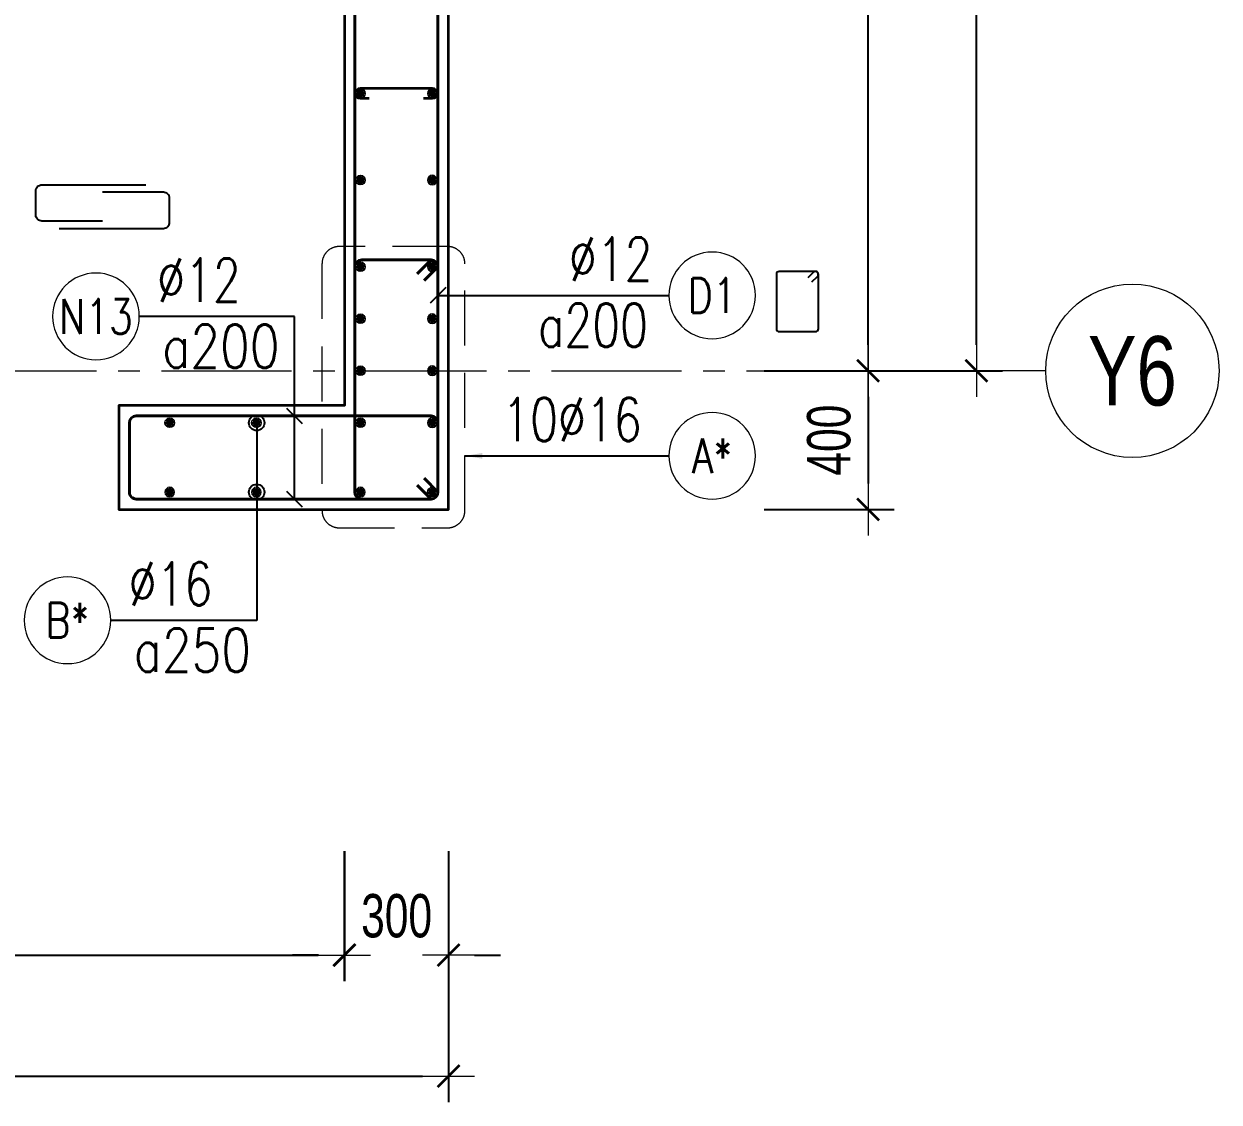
# Model space of a CAD drawing. Header units: millimetres. Extents: x 738475 to 1279438, y -34239 to 156422.
# Drawn here: x 1136762 to 1140209, y 95889 to 98999 of the extents above; entities that cross this region are included whole.
import ezdxf
from ezdxf.enums import TextEntityAlignment as Align

# ---------------------------------------------------------------- set-up
doc = ezdxf.new("R2010")
doc.units = ezdxf.units.MM
doc.header["$MEASUREMENT"] = 0
doc.linetypes.add('HIDDEN2', pattern=[4.7625, 3.175, -1.5875])
doc.linetypes.add('OF_Grid_1$0$CENTER2', pattern=[1.125, 0.75, -0.125, 0.125, -0.125])
doc.layers.get('0').update_dxf_attribs({"lineweight": 20})
doc.layers.get('Defpoints').update_dxf_attribs({"color": 151, "lineweight": 9})
for name, color, linetype, lineweight in [('KC-LEADER', 153, 'Continuous', 18), ('KC-THEP', 6, 'Continuous', 40), ('NDC_S_DIM', 1, 'Continuous', 15), ('NDC_S_HIDDEN', 8, 'HIDDEN2', 13), ('NDC_S_LEADER', 1, 'Continuous', 15), ('NDC_S_REBAR', 4, 'Continuous', 35), ('NDC_S_STIRRUP', 4, 'Continuous', 40), ('NDC_S_VN TEXT', 7, 'Continuous', 20), ('NDC_S_WALL', 6, 'Continuous', 35), ('OF_Grid_1$0$NDC_S_AXIS', 5, 'OF_Grid_1$0$CENTER2', 13), ('OF_Grid_1$0$NDC_S_SYMBOL', 1, 'Continuous', 15), ('OF_Grid_1$0$NDC_S_TEXT SYMBOL', 7, 'Continuous', 20)]:
    doc.layers.add(name, color=color, linetype=linetype, lineweight=lineweight)
doc.layers.add('Leader', color=6, linetype='Continuous')
doc.layers.add('Ligature', color=1, linetype='Continuous')
doc.styles.add('NDC_ARIAL', font='arial.ttf', dxfattribs={"width": 0.85})
doc.styles.add('NDC_DIM', font='', dxfattribs={"width": 0.75})
doc.styles.add('NDC_EN TXT', font='romans.shx', dxfattribs={"width": 0.8})
doc.styles.add('OF_Grid_1$0$NDC_ANNO', font='', dxfattribs={"width": 0.8})
doc.styles.get('NDC_DIM').set_extended_font_data('Dotum')
doc.styles.get('OF_Grid_1$0$NDC_ANNO').set_extended_font_data('Dotum')
doc.dimstyles.new('NDC_1-50', dxfattribs={"dimscale": 50, "dimtxt": 2.5, "dimasz": 1, "dimexe": 1.5, "dimexo": 0, "dimgap": 0.8, "dimtad": 1, "dimdec": 0, "dimdsep": 46, "dimtxsty": 'NDC_ARIAL', "dimblk": 'DIMMARK', "dimcen": 49999.938995, "dimdle": 1.5, "dimclrd": 1, "dimclre": 1, "dimclrt": 3, "dimadec": 0, "dimazin": 0, "dimtfac": 1, "dimtdec": 0, "dimtix": 1, "dimtmove": 2, "dimatfit": 3, "dimfxl": 1, "dimarcsym": 0})
doc.dimstyles.new('NDC_dim_30', dxfattribs={"dimscale": 30, "dimtxt": 2.5, "dimasz": 1.5, "dimexe": 1.5, "dimexo": 2.5, "dimgap": 1, "dimtad": 1, "dimdec": 0, "dimzin": 0, "dimdsep": 46, "dimtxsty": 'NDC_DIM', "dimblk": 'DIMMARK', "dimcen": 0.09, "dimdle": 1.2, "dimclrd": 1, "dimclre": 1, "dimclrt": 3, "dimadec": 0, "dimazin": 0, "dimtfac": 1, "dimtdec": 0, "dimtix": 1, "dimtofl": 0, "dimtmove": 0, "dimatfit": 3, "dimfxl": 6, "dimfxlon": 1, "dimtolj": 1, "dimtzin": 0, "dimarcsym": 0})
doc.dimstyles.new('NDC_dim_50', dxfattribs={"dimscale": 50, "dimtxt": 2.5, "dimasz": 1.5, "dimexe": 1.5, "dimexo": 2.5, "dimgap": 1, "dimtad": 1, "dimdec": 0, "dimzin": 0, "dimdsep": 46, "dimtxsty": 'NDC_DIM', "dimblk": 'DIMMARK', "dimcen": 0.09, "dimdle": 1.2, "dimclrd": 1, "dimclre": 1, "dimclrt": 3, "dimadec": 0, "dimazin": 0, "dimtfac": 1, "dimtdec": 0, "dimtix": 1, "dimtofl": 0, "dimtmove": 0, "dimatfit": 3, "dimfxl": 6, "dimfxlon": 1, "dimtolj": 1, "dimtzin": 0, "dimarcsym": 0})

# ---------------------------------------------------------------- blocks, each defined once
blk = doc.blocks.new('THEP')
at = {"layer": 'KC-LEADER', "color": 6}
blk.add_circle((0, 0), 14, dxfattribs=at)
at = {"layer": 'KC-THEP'}
for p, q in [((-14, 0), (14, 0)), ((9.9, 9.9), (-9.9, -9.9)), ((-9.9, 9.9), (9.9, -9.9)), ((0, 14), (0, -14))]:
    blk.add_line(p, q, dxfattribs=at)
blk = doc.blocks.new('DIMMARK')
at = {"layer": 'NDC_S_DIM', "color": 1}
blk.add_line((-1.5, 0), (1, 0), dxfattribs=at)
at = {"layer": 'NDC_S_DIM', "color": 2, "const_width": 0.1}
blk.add_lwpolyline([(-0.424, -0.424), (0.424, 0.424)], dxfattribs=at)
blk = doc.blocks.new('*U13')
blk.add_circle((-2.5, 0), 2.5)
at = {"layer": 'NDC_S_VN TEXT', "color": 3, "style": 'NDC_EN TXT', "width": 0.75}
blk.add_attdef('DK1', (0.5, 0.846), '', height=2.5, dxfattribs=at)
at = {"layer": 'NDC_S_VN TEXT', "color": 7, "style": 'NDC_EN TXT', "width": 0.8}
blk.add_attdef('SH2', text='', height=2, dxfattribs=at).set_placement((-2.5, 0), align=Align.MIDDLE)
blk = doc.blocks.new('*U10')
blk.add_circle((2.5, 0), 2.5)
at = {"layer": 'NDC_S_VN TEXT', "color": 3, "style": 'NDC_EN TXT'}
for tag, width, p in [('DK2', 0.75, (-0.85, 0.846)), ('KC2', 0.8, (-0.85, -2.973))]:
    blk.add_attdef(tag, text='', height=2.5, dxfattribs=dict(at, width=width)).set_placement(p, align=Align.RIGHT)
at = {"layer": 'NDC_S_VN TEXT', "color": 7, "style": 'NDC_EN TXT', "width": 0.8}
blk.add_attdef('SH3', text='', height=2, dxfattribs=at).set_placement((2.5, 0), align=Align.MIDDLE)
blk = doc.blocks.new('A$C72321851')
at = {"layer": 'Ligature'}
for points in [[(-60.9, -129.3), (-60.9, 170.9, -0.414214), (-43.3, 188.5), (25.8, 188.5, -0.414214), (43.4, 170.9), (43.4, -4.3)], [(-39.7, -4.3), (-39.7, -179.5, 0.414214), (-22.1, -197.1), (47, -197.1, 0.414214), (64.6, -179.5), (64.6, 120.7)]]:
    blk.add_lwpolyline(points, format="xyb", dxfattribs=at)
blk = doc.blocks.new('*U11')
blk.add_circle((-2.5, 0), 2.5)
at = {"layer": 'NDC_S_VN TEXT', "color": 3, "style": 'NDC_EN TXT', "width": 0.75}
for tag, p in [('DK1', (0.5, 0.846)), ('KC1', (0.5, -2.973))]:
    blk.add_attdef(tag, p, '', height=2.5, dxfattribs=at)
at = {"layer": 'NDC_S_VN TEXT', "color": 7, "style": 'NDC_EN TXT', "width": 0.8}
blk.add_attdef('SH2', text='', height=2, dxfattribs=at).set_placement((-2.5, 0), align=Align.MIDDLE)
blk = doc.blocks.new('*U17')
at = {"layer": 'OF_Grid_1$0$NDC_S_SYMBOL'}
blk.add_line((-5, 0), (-9, 0), dxfattribs=at)
blk.add_circle((0, 0), 5, dxfattribs=at)
at = {"layer": 'OF_Grid_1$0$NDC_S_TEXT SYMBOL', "color": 7, "style": 'OF_Grid_1$0$NDC_ANNO', "width": 0.8}
blk.add_attdef('GRID', text='', height=4, rotation=90, dxfattribs=at).set_placement((0, 0), align=Align.MIDDLE)
blk = doc.blocks.new('*D237')
at = {"layer": 'Defpoints', "color": 0, "transparency": 16777216}
for p in [(1137985.9, 109598.4), (1139196.7, 109598.4), (1137985.9, 97998.4)]:
    blk.add_point(p, dxfattribs=at)
at = {"layer": 'NDC_S_DIM', "color": 1, "lineweight": -2, "transparency": 16777216}
for p, q in [((1138896.7, 109598.4), (1139271.7, 109598.4)), ((1139196.7, 98073.4), (1139196.7, 109523.4)), ((1138896.7, 97998.4), (1139271.7, 97998.4))]:
    blk.add_line(p, q, dxfattribs=at)
at = {"layer": 'NDC_S_DIM', "color": 1, "lineweight": -2, "transparency": 16777216, "xscale": 75, "yscale": 75, "zscale": 75}
for p, rotation in [((1139196.7, 109598.4), 90), ((1139196.7, 97998.4), 270)]:
    blk.add_blockref('DIMMARK', p, dxfattribs=dict(at, rotation=rotation))
at = {"layer": 'NDC_S_DIM', "color": 3, "transparency": 16777216, "insert": (1139084.1, 103798.4), "char_height": 125, "attachment_point": 5, "rotation": 90, "style": 'NDC_DIM'}
blk.add_mtext('\\A1;11600', dxfattribs=at)
blk = doc.blocks.new('*D239')
at = {"layer": 'Defpoints', "color": 0, "ltscale": 200, "transparency": 16777216}
for p in [(1137986.1, 97998.4), (1137985.9, 97598.4), (1139196.7, 97598.4)]:
    blk.add_point(p, dxfattribs=at)
at = {"layer": 'NDC_S_DIM', "color": 1, "lineweight": -2, "ltscale": 200, "transparency": 16777216}
for p, q in [((1138896.7, 97998.4), (1139271.7, 97998.4)), ((1139196.7, 97923.4), (1139196.7, 97673.4)), ((1138896.7, 97598.4), (1139271.7, 97598.4))]:
    blk.add_line(p, q, dxfattribs=at)
at = {"layer": 'NDC_S_DIM', "color": 1, "lineweight": -2, "ltscale": 200, "transparency": 16777216, "xscale": 75, "yscale": 75, "zscale": 75}
for p, rotation in [((1139196.7, 97998.4), 90), ((1139196.7, 97598.4), 270)]:
    blk.add_blockref('DIMMARK', p, dxfattribs=dict(at, rotation=rotation))
at = {"layer": 'NDC_S_DIM', "color": 3, "ltscale": 200, "transparency": 16777216, "insert": (1139084.1, 97798.4), "char_height": 125, "attachment_point": 5, "rotation": 90, "style": 'NDC_DIM'}
blk.add_mtext('\\A1;400', dxfattribs=at)
blk = doc.blocks.new('*D240')
at = {"layer": 'Defpoints', "color": 0, "ltscale": 200, "transparency": 16777216}
for p in [(1137985.9, 109598.4), (1139509.3, 109598.4), (1137985.9, 97998.6)]:
    blk.add_point(p, dxfattribs=at)
at = {"layer": 'NDC_S_DIM', "color": 1, "lineweight": -2, "ltscale": 200, "transparency": 16777216}
for p, q in [((1139209.3, 109598.4), (1139584.3, 109598.4)), ((1139509.3, 98073.6), (1139509.3, 109523.4)), ((1139209.3, 97998.6), (1139584.3, 97998.6))]:
    blk.add_line(p, q, dxfattribs=at)
at = {"layer": 'NDC_S_DIM', "color": 1, "lineweight": -2, "ltscale": 200, "transparency": 16777216, "xscale": 75, "yscale": 75, "zscale": 75}
for p, rotation in [((1139509.3, 109598.4), 90), ((1139509.3, 97998.6), 270)]:
    blk.add_blockref('DIMMARK', p, dxfattribs=dict(at, rotation=rotation))
at = {"layer": 'NDC_S_DIM', "color": 3, "ltscale": 200, "transparency": 16777216, "insert": (1139396.7, 103798.5), "char_height": 125, "attachment_point": 5, "rotation": 90, "style": 'NDC_DIM'}
blk.add_mtext('\\A1;11600', dxfattribs=at)
blk = doc.blocks.new('*D211')
at = {"layer": 'Defpoints', "color": 0, "ltscale": 200, "transparency": 16777216}
for p in [(1135286.1, 98098.4), (1137685.9, 97898.4), (1137685.9, 96313.1)]:
    blk.add_point(p, dxfattribs=at)
at = {"layer": 'NDC_S_DIM', "color": 1, "lineweight": -2, "ltscale": 200, "transparency": 16777216}
for p, q in [((1135286.1, 96613.1), (1135286.1, 96238.1)), ((1137685.9, 96613.1), (1137685.9, 96238.1)), ((1135361.1, 96313.1), (1137610.9, 96313.1))]:
    blk.add_line(p, q, dxfattribs=at)
at = {"layer": 'NDC_S_DIM', "color": 1, "lineweight": -2, "ltscale": 200, "transparency": 16777216, "xscale": 75, "yscale": 75, "zscale": 75, "rotation": 180}
blk.add_blockref('DIMMARK', (1135286.1, 96313.1), dxfattribs=at)
at = {"layer": 'NDC_S_DIM', "color": 1, "lineweight": -2, "ltscale": 200, "transparency": 16777216, "xscale": 75, "yscale": 75, "zscale": 75}
blk.add_blockref('DIMMARK', (1137685.9, 96313.1), dxfattribs=at)
at = {"layer": 'NDC_S_DIM', "color": 3, "ltscale": 200, "transparency": 16777216, "insert": (1136486, 96425.7), "char_height": 125, "attachment_point": 5, "style": 'NDC_DIM'}
blk.add_mtext('\\A1;2400', dxfattribs=at)
blk = doc.blocks.new('*D212')
at = {"layer": 'Defpoints', "color": 0, "ltscale": 200, "transparency": 16777216}
for p in [(1137986.9, 97921.1), (1137686.9, 97898.4), (1137986.9, 96313.1)]:
    blk.add_point(p, dxfattribs=at)
at = {"layer": 'NDC_S_DIM', "color": 1, "lineweight": -2, "ltscale": 200, "transparency": 16777216}
for p, q in [((1137686.9, 96613.1), (1137686.9, 96238.1)), ((1137986.9, 96613.1), (1137986.9, 96238.1)), ((1137611.9, 96313.1), (1137536.9, 96313.1)), ((1138061.9, 96313.1), (1138136.9, 96313.1))]:
    blk.add_line(p, q, dxfattribs=at)
at = {"layer": 'NDC_S_DIM', "color": 1, "lineweight": -2, "ltscale": 200, "transparency": 16777216, "xscale": 75, "yscale": 75, "zscale": 75}
blk.add_blockref('DIMMARK', (1137686.9, 96313.1), dxfattribs=at)
at = {"layer": 'NDC_S_DIM', "color": 1, "lineweight": -2, "ltscale": 200, "transparency": 16777216, "xscale": 75, "yscale": 75, "zscale": 75, "rotation": 180}
blk.add_blockref('DIMMARK', (1137986.9, 96313.1), dxfattribs=at)
at = {"layer": 'NDC_S_DIM', "color": 3, "ltscale": 200, "transparency": 16777216, "insert": (1137836.9, 96425.7), "char_height": 125, "attachment_point": 5, "style": 'NDC_DIM'}
blk.add_mtext('\\A1;300', dxfattribs=at)
blk = doc.blocks.new('*D213')
at = {"layer": 'Defpoints', "color": 0, "ltscale": 200, "transparency": 16777216}
for p in [(1137986.9, 97598.4), (1132686.9, 96776.8), (1137986.9, 95964)]:
    blk.add_point(p, dxfattribs=at)
at = {"layer": 'NDC_S_DIM', "color": 1, "lineweight": -2, "ltscale": 200, "transparency": 16777216}
for p, q in [((1132686.9, 96264), (1132686.9, 95889)), ((1137986.9, 96264), (1137986.9, 95889)), ((1132761.9, 95964), (1137911.9, 95964))]:
    blk.add_line(p, q, dxfattribs=at)
at = {"layer": 'NDC_S_DIM', "color": 1, "lineweight": -2, "ltscale": 200, "transparency": 16777216, "xscale": 75, "yscale": 75, "zscale": 75, "rotation": 180}
blk.add_blockref('DIMMARK', (1132686.9, 95964), dxfattribs=at)
at = {"layer": 'NDC_S_DIM', "color": 1, "lineweight": -2, "ltscale": 200, "transparency": 16777216, "xscale": 75, "yscale": 75, "zscale": 75}
blk.add_blockref('DIMMARK', (1137986.9, 95964), dxfattribs=at)
at = {"layer": 'NDC_S_DIM', "color": 3, "ltscale": 200, "transparency": 16777216, "insert": (1135336.9, 96076.6), "char_height": 125, "attachment_point": 5, "style": 'NDC_DIM'}
blk.add_mtext('\\A1;5300', dxfattribs=at)

msp = doc.modelspace()

# ---------------------------------------------------------------- linework, layer by layer
at = {"layer": 'Ligature'}
msp.add_lwpolyline([(1139034.974, 98254.85), (1139050.94, 98270.816, 0.66817864), (1139045.167, 98284.754), (1138940.538, 98284.754, 0.41421356), (1138932.373, 98276.589), (1138932.373, 98119.482, 0.41421356), (1138940.538, 98111.317), (1139045.167, 98111.317, 0.41421356), (1139053.332, 98119.482), (1139053.332, 98276.589, 0.66817864), (1139039.394, 98282.363), (1139023.428, 98266.397)], format="xyb", dxfattribs=at)
at = {"layer": 'NDC_S_HIDDEN', "ltscale": 50}
msp.add_lwpolyline([(1137983.922, 98356.929), (1137671.663, 98356.929, 0.41421356), (1137621.663, 98306.929), (1137621.663, 97595.379, 0.41421356), (1137671.663, 97545.379), (1137983.922, 97545.379, 0.41421356), (1138033.922, 97595.379), (1138033.922, 98306.929, 0.41421356)], format="xyb", close=True, dxfattribs=at)
at = {"layer": 'NDC_S_REBAR'}
msp.add_lwpolyline([(1137757.601, 98783.363), (1137732.601, 98783.363, -1), (1137732.601, 98813.363), (1137939.625, 98813.363, -1), (1137939.625, 98783.363), (1137914.625, 98783.363)], format="xyb", dxfattribs=at)
at = {"layer": 'NDC_S_STIRRUP'}
for points in [[(1137916.113, 97688.363), (1137956.113, 97648.363, -0.41421356), (1137936.113, 97628.363), (1137736.113, 97628.363, -0.41421356), (1137716.113, 97648.363), (1137716.113, 109948.363, -0.41421356), (1137736.113, 109968.363), (1137936.113, 109968.363, -0.41421356), (1137956.113, 109948.363), (1137956.113, 97648.363, -0.41421356), (1137936.113, 97628.363), (1137896.113, 97668.363)], [(1137916.113, 98258.363), (1137956.113, 98298.363, 0.41421356), (1137936.113, 98318.363), (1137736.113, 98318.363, 0.41421356), (1137716.113, 98298.363), (1137716.113, 97648.363, 0.41421356), (1137736.113, 97628.363), (1137936.113, 97628.363, 0.41421356), (1137956.113, 97648.363), (1137956.113, 98298.363, 0.41421356), (1137936.113, 98318.363), (1137896.113, 98278.363)], [(1137896.113, 97668.363), (1137936.113, 97628.363, 0.41421356), (1137956.113, 97648.363), (1137956.113, 97848.363, 0.41421356), (1137936.113, 97868.363), (1137086.113, 97868.363, 0.41421356), (1137066.113, 97848.363), (1137066.113, 97648.363, 0.41435759), (1137086.113, 97628.363), (1137936.113, 97628.363, 0.41421356), (1137956.113, 97648.363), (1137916.113, 97688.363)]]:
    msp.add_lwpolyline(points, format="xyb", dxfattribs=at)
at = {"layer": 'NDC_S_WALL'}
msp.add_lwpolyline([(1137686.113, 109698.363), (1137686.113, 97898.363), (1137036.113, 97898.363), (1137036.113, 97598.363), (1137986.113, 97598.363), (1137986.113, 109998.363)], dxfattribs=at)
at = {"layer": 'OF_Grid_1$0$NDC_S_AXIS', "ltscale": 500}
msp.add_line((1123658.934, 97998.363), (1139509.258, 97998.363), dxfattribs=at)

# ---------------------------------------------------------------- block references
at = {"layer": 'KC-THEP'}
for p, rotation in [((1137732.601, 98798.363), 189.6685644363809), ((1137732.601, 98548.363), 189.6685644363809), ((1137732.601, 98298.363), 189.6685644363809), ((1137732.601, 98148.363), 189.6685644363809), ((1137732.601, 97998.363), 189.6685644363809), ((1137182.601, 97848.363), 189.6685644363809), ((1137432.601, 97848.363), 189.6685644363809), ((1137732.601, 97848.363), 189.6685644363809), ((1137939.625, 97648.363), 9.66856443638095)]:
    msp.add_blockref('THEP', p, dxfattribs=dict(at, rotation=rotation))
at = {"layer": 'KC-THEP', "xscale": -1}
for p, rotation in [((1137939.625, 98798.363), 170.331435563619), ((1137939.625, 98548.363), 170.331435563619), ((1137939.625, 98298.363), 170.331435563619), ((1137939.625, 98148.363), 170.331435563619), ((1137939.625, 97998.363), 170.331435563619), ((1137939.625, 97848.363), 170.331435563619), ((1137182.601, 97648.363), 350.3314355636191), ((1137432.601, 97648.363), 350.3314355636191), ((1137732.601, 97648.363), 350.3314355636191)]:
    msp.add_blockref('THEP', p, dxfattribs=dict(at, rotation=rotation))
at = {"layer": 'Leader', "xscale": -1, "rotation": 270.0000000000001}
msp.add_blockref('A$C72321851', (1136993.249, 98470.037), dxfattribs=at)
at = {"layer": 'NDC_S_VN TEXT'}
ref = msp.add_blockref('*U11', (1138622.05, 98215.851), dxfattribs=dict(at, xscale=-50, yscale=50, zscale=50))
ref.add_attrib('SH2', 'D1', dxfattribs={"color": 7, "height": 100, "style": 'NDC_EN TXT', "width": 0.8}).set_placement((1138747.05, 98215.851), align=Align.MIDDLE)
ref.add_attrib('DK1', '%%C12', (1138333.657, 98258.126), dxfattribs={"color": 3, "height": 125, "style": 'NDC_EN TXT', "width": 0.75})
ref.add_attrib('KC1', 'a200', (1138244.372, 98067.224), dxfattribs={"color": 3, "height": 125, "style": 'NDC_EN TXT', "width": 0.75})
ref = msp.add_blockref('*U10', (1137094.67, 98155.211), dxfattribs=dict(at, xscale=-50, yscale=50, zscale=50))
ref.add_attrib('SH3', 'N13', dxfattribs={"color": 7, "height": 100, "style": 'NDC_EN TXT', "width": 0.8}).set_placement((1136969.67, 98155.211), align=Align.MIDDLE)
ref.add_attrib('DK2', '%%C12', dxfattribs={"color": 3, "height": 125, "style": 'NDC_EN TXT', "width": 0.75}).set_placement((1137387.17, 98197.486), align=Align.RIGHT)
ref.add_attrib('KC2', 'a200', dxfattribs={"color": 3, "height": 125, "style": 'NDC_EN TXT', "width": 0.8}).set_placement((1137499.075, 98006.584), align=Align.RIGHT)
ref = msp.add_blockref('*U13', (1138622.05, 97752.961), dxfattribs=dict(at, xscale=-50, yscale=50, zscale=50))
ref.add_attrib('SH2', 'A*', dxfattribs={"color": 7, "height": 100, "style": 'NDC_EN TXT', "width": 0.8}).set_placement((1138747.05, 97752.961), align=Align.MIDDLE)
ref.add_attrib('DK1', '10%%C16', (1138141.693, 97795.236), dxfattribs={"color": 3, "height": 125, "style": 'NDC_EN TXT', "width": 0.75})
ref = msp.add_blockref('*U10', (1137012.612, 97278.627), dxfattribs=dict(at, xscale=-50, yscale=50, zscale=50))
ref.add_attrib('SH3', 'B*', dxfattribs={"color": 7, "height": 100, "style": 'NDC_EN TXT', "width": 0.8}).set_placement((1136887.612, 97278.627), align=Align.MIDDLE)
ref.add_attrib('DK2', '%%C16', dxfattribs={"color": 3, "height": 125, "style": 'NDC_EN TXT', "width": 0.75}).set_placement((1137305.112, 97320.902), align=Align.RIGHT)
ref.add_attrib('KC2', 'a250', dxfattribs={"color": 3, "height": 125, "style": 'NDC_EN TXT', "width": 0.8}).set_placement((1137417.016, 97129.999), align=Align.RIGHT)
at = {"layer": 'OF_Grid_1$0$NDC_S_AXIS'}
ref = msp.add_blockref('*U17', (1139959.258, 97998.363), dxfattribs=dict(at, xscale=50, yscale=50, zscale=50))
ref.add_attrib('GRID', 'Y6', dxfattribs={"layer": 'OF_Grid_1$0$NDC_S_TEXT SYMBOL', "color": 7, "height": 200, "style": 'OF_Grid_1$0$NDC_ANNO', "width": 0.8}).set_placement((1139959.258, 97998.363), align=Align.MIDDLE)

# ---------------------------------------------------------------- dimensions: what is measured, and where the dimension line sits
at = {"layer": 'NDC_S_DIM'}
dim = msp.add_linear_dim(base=(1139196.663, 109598.363), p1=(1137985.913, 97998.363), p2=(1137985.913, 109598.363), angle=90, dimstyle='NDC_dim_50', override={"dimtmove": 1}, dxfattribs=at)
dim.commit()
dim.dimension.update_dxf_attribs({"geometry": '*D237', "text_midpoint": (1139084.078, 103798.363)})
at = {"layer": 'NDC_S_DIM', "ltscale": 200}
for base, p1, p2, angle, picture, middle in [((1139509.258, 109598.363), (1137985.913, 97998.617), (1137985.913, 109598.363), 90, '*D240', (1139396.674, 103798.49)), ((1137685.913, 96313.143), (1135286.113, 98098.363), (1137685.913, 97898.363), 180, '*D211', (1136486.013, 96425.728)), ((1137986.913, 96313.143), (1137686.913, 97898.363), (1137986.913, 97921.121), 180, '*D212', (1137836.913, 96425.728)), ((1137986.913, 95963.993), (1132686.913, 96776.799), (1137986.913, 97598.363), 180, '*D213', (1135336.913, 96076.578))]:
    dim = msp.add_linear_dim(base=base, p1=p1, p2=p2, angle=angle, dimstyle='NDC_dim_50', override={"dimtmove": 1}, dxfattribs=at)
    dim.commit()
    dim.dimension.update_dxf_attribs({"geometry": picture, "text_midpoint": middle})
dim = msp.add_linear_dim(base=(1139196.663, 97598.363), p1=(1137986.113, 97998.363), p2=(1137985.913, 97598.363), angle=90, dimstyle='NDC_dim_50', override={"dimtmove": 1}, dxfattribs=at)
dim.commit()
dim.dimension.update_dxf_attribs({"geometry": '*D239', "text_midpoint": (1139196.663, 97798.363), "dimtype": 160})

# ---------------------------------------------------------------- leaders
at = {"layer": 'NDC_S_LEADER'}
for points, override in [([(1137956.113, 98215.851), (1138624.125, 98215.851)], {"dimtad": 0, "dimldrblk": 'Oblique'}), ([(1137542.106, 97628.363), (1137542.106, 98155.03), (1137094.67, 98155.03)], {"dimgap": 1, "dimtad": 0, "dimldrblk": 'Oblique'}), ([(1137542.106, 97868.363), (1137542.106, 98155.03), (1137094.67, 98155.03)], {"dimtad": 0, "dimldrblk": 'Oblique'}), ([(1137433.223, 97848.339), (1137433.223, 97278.446), (1137012.612, 97278.446)], {"dimgap": 1, "dimtad": 0, "dimldrblk": 'Origin'}), ([(1137433.223, 97648.339), (1137433.223, 97278.446), (1137012.612, 97278.446)], {"dimgap": 1, "dimtad": 0, "dimldrblk": 'Origin'})]:
    msp.add_leader(points, dimstyle='NDC_dim_30', override=override, dxfattribs=at)
msp.add_leader([(1138033.922, 97752.961), (1138622.05, 97752.961)], dimstyle='NDC_1-50', dxfattribs=at)

doc.saveas('drawing.dxf')
